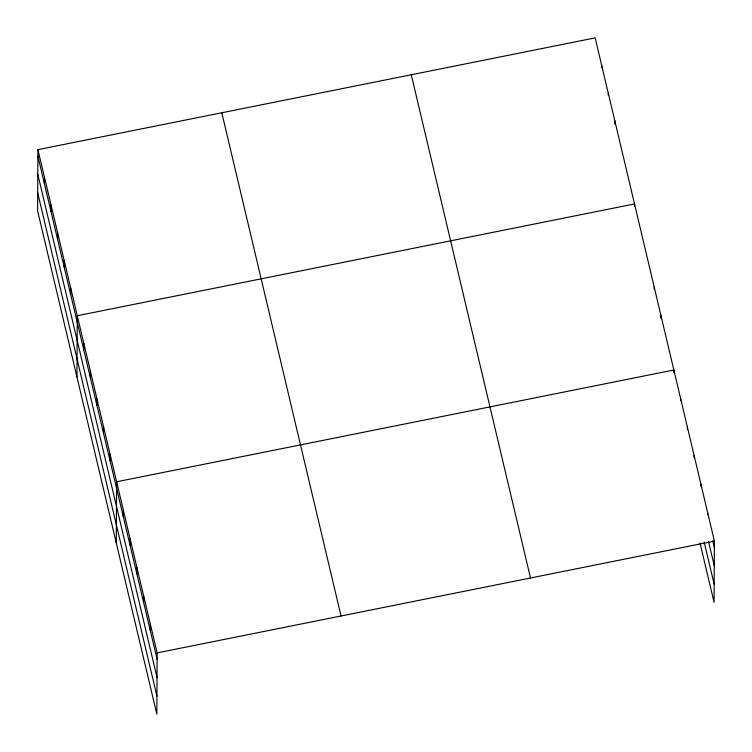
<?xml version="1.0" encoding="UTF-8"?>
<svg xmlns="http://www.w3.org/2000/svg" width="752" height="752" viewBox="0 0 752 752"><rect width="100%" height="100%" fill="white"/><g stroke="black" fill="none" stroke-linecap="round" stroke-linejoin="round"><path stroke-width="1.13" d="M37.92 149.657L37.6 210.898L156.83 714.127L157.149 652.886L37.92 149.657L595.17 37.873L714.4 541.102L714.08 602.343L700.027 543.029M44.443 183.845L44.481 177.34M51.004 211.528L51.033 205.014M57.556 239.202L57.594 232.688M64.117 266.875L64.155 260.371M70.679 294.558L70.707 288.044M76.948 376.968L77.268 315.727L634.519 203.933L634.5 206.104M83.792 349.915L83.829 343.401M90.353 377.589L90.381 371.084M96.905 405.262L96.942 398.757M103.466 432.945L103.494 426.431M110.018 460.619L110.055 454.114M116.297 543.029L116.616 481.788L673.858 370.003L673.848 372.174M123.337 516.812L123.375 510.307M130.096 545.332L130.124 538.817M136.845 573.851L136.883 567.337M143.604 602.361L143.641 595.857M150.362 630.881L150.4 624.367M601.713 67.718L601.722 65.546M608.274 95.401L608.283 93.229M614.826 124.155L614.845 120.903M654.174 289.135L654.184 286.973M660.726 317.899L660.745 314.646M680.607 400.684L680.616 398.513M687.366 429.204L687.375 427.033M694.115 457.714L694.134 455.552M700.873 486.234L700.883 484.062M707.632 514.753L707.641 512.582M157.149 652.886L714.4 541.102M712.746 540.763L714.362 547.606M708.6 541.713L714.268 565.673M704.173 542.07L714.174 584.276M411.278 74.758L530.508 577.987M221.812 112.772L341.041 615.991M37.882 156.172L157.121 659.391M37.788 174.229L157.027 677.458M37.694 192.841L156.924 696.07"/></g></svg>
